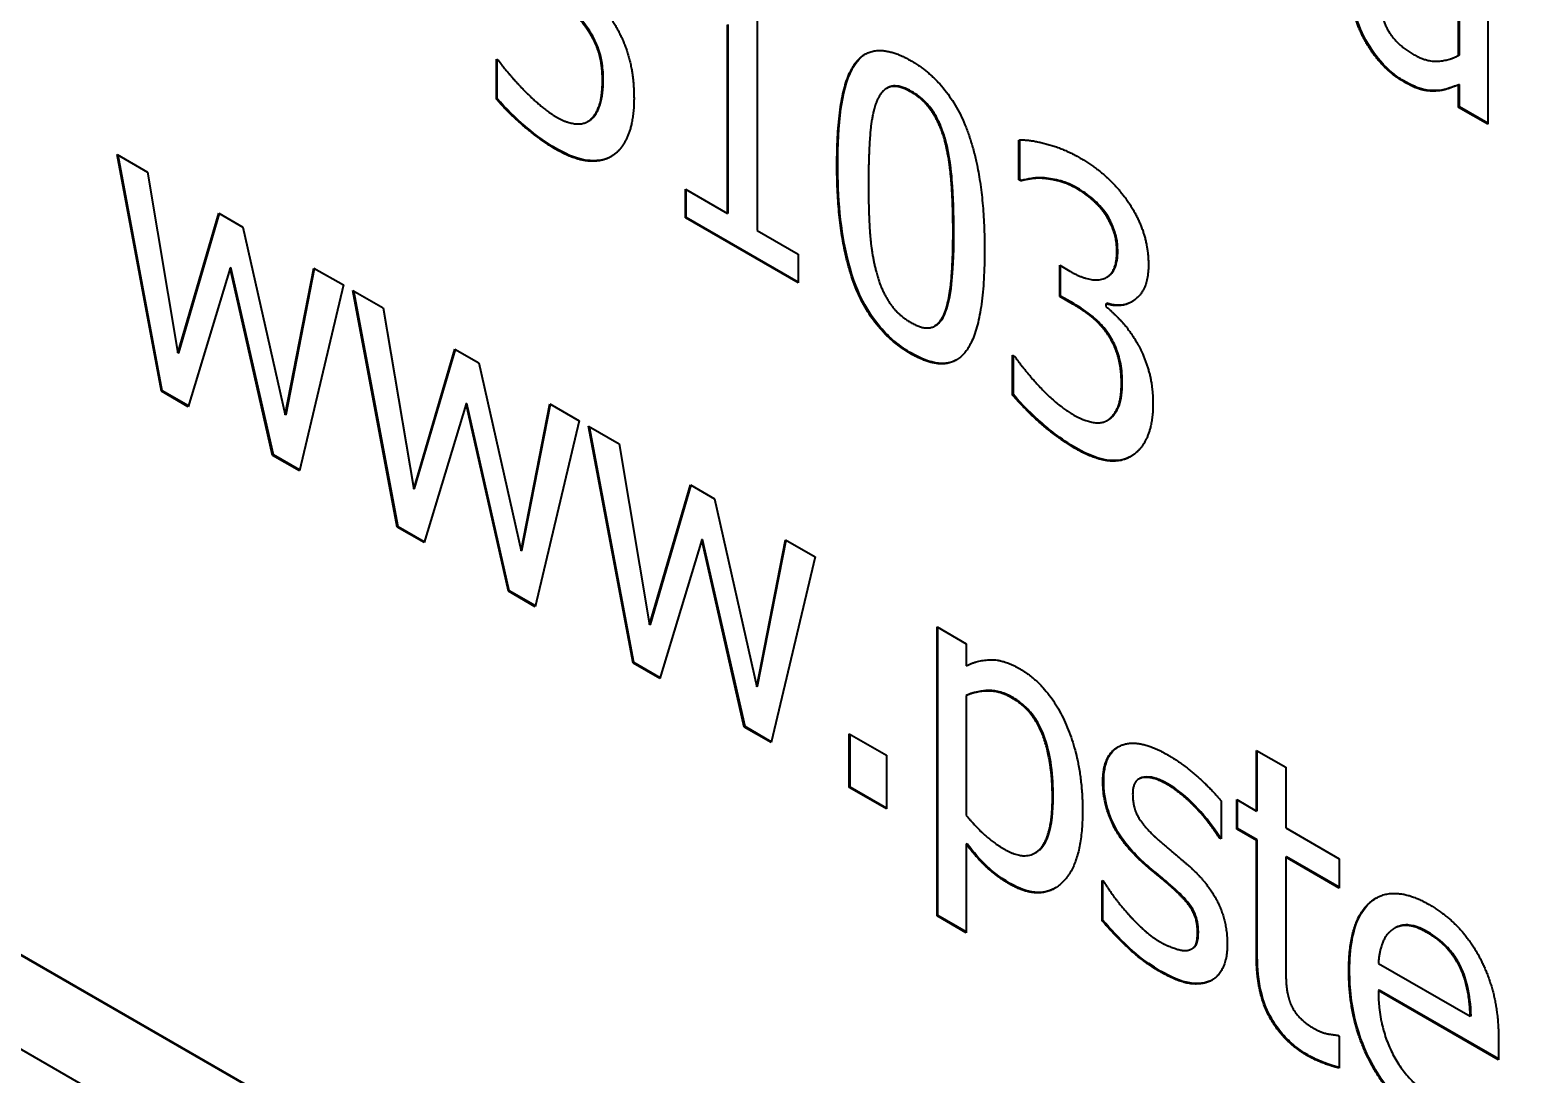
# Model space of a CAD drawing. Header units: millimetres. Extents: x 0 to 4756, y 0 to 3364.
# Drawn here: x 3939.22 to 3945.69, y 2662.2 to 2666.75 of the extents above; entities that cross this region are included whole.
import ezdxf

# ---------------------------------------------------------------- set-up
doc = ezdxf.new("R2010")
doc.units = ezdxf.units.MM
doc.header["$LTSCALE"] = 4
doc.layers.add('가시적인 것(ISO)', color=3, linetype='Continuous', lineweight=40)
doc.layers.add('가시적인 좁은 것(ISO)', color=3, linetype='Continuous', lineweight=35)

msp = doc.modelspace()

# ---------------------------------------------------------------- linework, layer by layer
at = {"layer": '가시적인 것(ISO)'}
for p, q in [((3978.1389, 2640.2868), (3929.2892, 2668.4175)), ((3929.2927, 2668.4195), (3978.1395, 2640.2905)), ((3928.9653, 2668.1952), (3978.4628, 2639.6915)), ((3942.3927, 2666.9835), (3942.3927, 2665.8784)), ((3945.5773, 2666.9711), (3945.5773, 2666.342)), ((3945.4501, 2666.6418), (3945.4501, 2666.8972)), ((3945.4536, 2666.6439), (3945.4536, 2666.8993)), ((3941.6648, 2666.7439), (3941.6612, 2666.7419)), ((3942.2629, 2665.9532), (3942.2629, 2666.775)), ((3942.2664, 2665.9552), (3942.2664, 2666.7771)), ((3941.2555, 2666.4518), (3941.2555, 2666.6257)), ((3941.2555, 2666.6257), (3941.265, 2666.6202)), ((3941.2591, 2666.4538), (3941.2591, 2666.6237)), ((3945.4536, 2666.6439), (3945.4501, 2666.6418)), ((3942.9601, 2666.5002), (3942.9566, 2666.4981)), ((3945.3616, 2666.4891), (3945.3581, 2666.4871)), ((3945.4536, 2666.5147), (3945.4501, 2666.5127)), ((3945.4501, 2666.4153), (3945.4501, 2666.5127)), ((3945.4536, 2666.4173), (3945.4536, 2666.5147)), ((3941.2591, 2666.4538), (3941.2555, 2666.4518)), ((3945.4536, 2666.4173), (3945.4501, 2666.4153)), ((3945.5773, 2666.342), (3945.4501, 2666.4153)), ((3945.5773, 2666.3461), (3945.4536, 2666.4173)), ((3941.6579, 2666.3559), (3941.6544, 2666.3538)), ((3941.6699, 2666.3643), (3941.6664, 2666.3623)), ((3943.5333, 2666.0991), (3943.5333, 2666.273)), ((3943.5368, 2666.1011), (3943.5368, 2666.2733)), ((3939.7952, 2665.1783), (3939.6018, 2666.2099)), ((3939.6018, 2666.2099), (3939.7342, 2666.1337)), ((3939.7987, 2665.1803), (3939.6062, 2666.2074)), ((3939.7342, 2666.1337), (3939.8674, 2665.3444)), ((3943.5368, 2666.1011), (3943.5333, 2666.0991)), ((3943.541, 2666.0946), (3943.5333, 2666.0991)), ((3943.5446, 2666.0967), (3943.5368, 2666.1011)), ((3943.5446, 2666.0967), (3943.541, 2666.0946)), ((3943.6443, 2666.1078), (3943.6407, 2666.1058)), ((3942.0798, 2665.9334), (3942.0798, 2666.0586)), ((3942.0798, 2666.0586), (3942.2629, 2665.9532)), ((3942.0834, 2665.9354), (3942.0834, 2666.0566)), ((3939.8674, 2665.3444), (3940.0462, 2665.954)), ((3939.8709, 2665.3465), (3940.0487, 2665.9526)), ((3940.0462, 2665.954), (3940.151, 2665.8936)), ((3942.2664, 2665.9552), (3942.2629, 2665.9532)), ((3943.9116, 2665.9549), (3943.9081, 2665.9529)), ((3940.151, 2665.8936), (3940.335, 2665.0752)), ((3942.0834, 2665.9354), (3942.0798, 2665.9334)), ((3942.5715, 2665.6503), (3942.0798, 2665.9334)), ((3942.5715, 2665.6543), (3942.0834, 2665.9354)), ((3942.3927, 2665.8784), (3942.5715, 2665.7755)), ((3942.5715, 2665.7755), (3942.5715, 2665.6503)), ((3940.0952, 2665.7151), (3939.9121, 2665.111)), ((3940.0987, 2665.7172), (3940.0952, 2665.7151)), ((3940.28, 2664.8991), (3940.0952, 2665.7151)), ((3940.2835, 2664.9012), (3940.0987, 2665.7172)), ((3940.335, 2665.0752), (3940.4605, 2665.7154)), ((3940.3385, 2665.0772), (3940.4633, 2665.7138)), ((3940.4605, 2665.7154), (3940.5885, 2665.6417)), ((3943.7112, 2665.5912), (3943.7112, 2665.7273)), ((3943.7112, 2665.7273), (3943.7559, 2665.7016)), ((3943.7148, 2665.5932), (3943.7148, 2665.7253)), ((3940.5885, 2665.6417), (3940.3969, 2664.8318)), ((3943.9193, 2665.6767), (3943.9158, 2665.6746)), ((3940.8232, 2664.5863), (3940.6298, 2665.6179)), ((3940.6298, 2665.6179), (3940.7622, 2665.5417)), ((3940.8267, 2664.5884), (3940.6342, 2665.6154)), ((3943.7148, 2665.5932), (3943.7112, 2665.5912)), ((3943.7688, 2665.558), (3943.7112, 2665.5912)), ((3943.7723, 2665.5601), (3943.7148, 2665.5932)), ((3940.7622, 2665.5417), (3940.8954, 2664.7524)), ((3943.2137, 2665.524), (3943.2101, 2665.522)), ((3943.9159, 2665.5619), (3943.9124, 2665.5598)), ((3943.9124, 2665.5598), (3943.9124, 2665.5479)), ((3943.1704, 2665.4649), (3943.1668, 2665.4628)), ((3939.8709, 2665.3465), (3939.8674, 2665.3444)), ((3940.8954, 2664.7524), (3941.0742, 2665.362)), ((3940.8989, 2664.7545), (3941.0767, 2665.3606)), ((3941.0742, 2665.362), (3941.179, 2665.3016)), ((3943.5058, 2665.3358), (3943.5152, 2665.3304)), ((3943.5058, 2665.1619), (3943.5058, 2665.3358)), ((3943.5093, 2665.1639), (3943.5093, 2665.3338)), ((3941.179, 2665.3016), (3941.363, 2664.4832)), ((3939.7987, 2665.1803), (3939.7952, 2665.1783)), ((3939.9121, 2665.111), (3939.7952, 2665.1783)), ((3939.9131, 2665.1145), (3939.7987, 2665.1803)), ((3941.1232, 2665.1231), (3940.9401, 2664.519)), ((3941.1267, 2665.1252), (3941.1232, 2665.1231)), ((3941.308, 2664.3072), (3941.1232, 2665.1231)), ((3941.3115, 2664.3092), (3941.1267, 2665.1252)), ((3941.363, 2664.4832), (3941.4885, 2665.1235)), ((3941.3665, 2664.4852), (3941.4913, 2665.1218)), ((3941.4885, 2665.1235), (3941.6165, 2665.0497)), ((3943.5093, 2665.1639), (3943.5058, 2665.1619)), ((3940.3385, 2665.0772), (3940.335, 2665.0752)), ((3941.6165, 2665.0497), (3941.4249, 2664.2398)), ((3943.9221, 2665.0532), (3943.9186, 2665.0512)), ((3943.9288, 2665.0576), (3943.9252, 2665.0555)), ((3941.8512, 2663.9943), (3941.6578, 2665.0259)), ((3941.6578, 2665.0259), (3941.7902, 2664.9497)), ((3941.8547, 2663.9964), (3941.6622, 2665.0234)), ((3941.7902, 2664.9497), (3941.9234, 2664.1605)), ((3940.2835, 2664.9012), (3940.28, 2664.8991)), ((3940.3969, 2664.8318), (3940.28, 2664.8991)), ((3940.3977, 2664.8354), (3940.2835, 2664.9012)), ((3940.8989, 2664.7545), (3940.8954, 2664.7524)), ((3941.9234, 2664.1605), (3942.1022, 2664.77)), ((3941.9269, 2664.1625), (3942.1047, 2664.7686)), ((3942.1022, 2664.77), (3942.207, 2664.7097)), ((3942.207, 2664.7097), (3942.391, 2663.8912)), ((3940.8267, 2664.5884), (3940.8232, 2664.5863)), ((3940.9401, 2664.519), (3940.8232, 2664.5863)), ((3940.9411, 2664.5225), (3940.8267, 2664.5884)), ((3942.1512, 2664.5312), (3941.9681, 2663.927)), ((3942.1547, 2664.5332), (3942.1512, 2664.5312)), ((3942.336, 2663.7152), (3942.1512, 2664.5312)), ((3942.3395, 2663.7172), (3942.1547, 2664.5332)), ((3942.391, 2663.8912), (3942.5165, 2664.5315)), ((3942.3945, 2663.8932), (3942.5193, 2664.5298)), ((3942.5165, 2664.5315), (3942.6445, 2664.4577)), ((3941.3665, 2664.4852), (3941.363, 2664.4832)), ((3942.6445, 2664.4577), (3942.4529, 2663.6479)), ((3941.3115, 2664.3092), (3941.308, 2664.3072)), ((3941.4249, 2664.2398), (3941.308, 2664.3072)), ((3941.4257, 2664.2434), (3941.3115, 2664.3092)), ((3941.9269, 2664.1625), (3941.9234, 2664.1605)), ((3943.1766, 2664.1513), (3943.3038, 2664.0781)), ((3943.1766, 2662.8922), (3943.1766, 2664.1513)), ((3943.1801, 2662.8943), (3943.1801, 2664.1493)), ((3943.3038, 2664.0781), (3943.3038, 2663.9817)), ((3941.8547, 2663.9964), (3941.8512, 2663.9943)), ((3941.9681, 2663.927), (3941.8512, 2663.9943)), ((3941.9691, 2663.9305), (3941.8547, 2663.9964)), ((3942.3945, 2663.8932), (3942.391, 2663.8912)), ((3943.3073, 2663.8545), (3943.3038, 2663.8525)), ((3943.3038, 2663.8525), (3943.3038, 2663.3298)), ((3942.3395, 2663.7172), (3942.336, 2663.7152)), ((3942.4529, 2663.6479), (3942.336, 2663.7152)), ((3942.4537, 2663.6514), (3942.3395, 2663.7172)), ((3942.7941, 2663.4514), (3942.7941, 2663.6859)), ((3942.7941, 2663.6859), (3942.9557, 2663.5928)), ((3942.7976, 2663.4534), (3942.7976, 2663.6839)), ((3942.9557, 2663.5928), (3942.9557, 2663.3583)), ((3944.569, 2663.3495), (3944.569, 2663.6138)), ((3944.569, 2663.6138), (3944.6962, 2663.5406)), ((3944.5726, 2663.3515), (3944.5726, 2663.6118)), ((3944.6962, 2663.5406), (3944.6962, 2663.2762)), ((3942.7976, 2663.4534), (3942.7941, 2663.4514)), ((3942.9557, 2663.3583), (3942.7941, 2663.4514)), ((3942.9557, 2663.3624), (3942.7976, 2663.4534)), ((3944.0595, 2663.491), (3944.056, 2663.4889)), ((3944.4143, 2663.3939), (3944.4143, 2663.2279)), ((3944.4831, 2663.2708), (3944.4831, 2663.399)), ((3944.4831, 2663.399), (3944.569, 2663.3495)), ((3944.4866, 2663.2728), (3944.4866, 2663.3969)), ((3944.5726, 2663.3515), (3944.569, 2663.3495)), ((3944.4866, 2663.2728), (3944.4831, 2663.2708)), ((3944.569, 2663.2213), (3944.4831, 2663.2708)), ((3944.5726, 2663.2233), (3944.4866, 2663.2728)), ((3944.6962, 2663.2762), (3944.93, 2663.1416)), ((3943.3073, 2663.2066), (3943.3038, 2663.2045)), ((3943.3038, 2663.2045), (3943.3038, 2662.819)), ((3944.411, 2663.2339), (3944.4074, 2663.2319)), ((3944.4143, 2663.2279), (3944.4074, 2663.2319)), ((3944.4143, 2663.232), (3944.411, 2663.2339)), ((3944.5726, 2663.2233), (3944.569, 2663.2213)), ((3944.569, 2662.7115), (3944.569, 2663.2213)), ((3944.5726, 2662.7135), (3944.5726, 2663.2233)), ((3943.6066, 2663.1681), (3943.6031, 2663.1661)), ((3944.6998, 2663.1501), (3944.6962, 2663.148)), ((3944.6962, 2663.148), (3944.6962, 2662.7098)), ((3944.93, 2663.0134), (3944.6962, 2663.148)), ((3944.93, 2663.0175), (3944.6998, 2663.1501)), ((3944.93, 2663.1416), (3944.93, 2663.0134)), ((3943.896, 2662.8725), (3943.896, 2663.0464)), ((3943.896, 2663.0464), (3943.9029, 2663.0424)), ((3943.8996, 2662.8745), (3943.8996, 2663.0443)), ((3944.2038, 2663.0183), (3944.2003, 2663.0162)), ((3943.1801, 2662.8943), (3943.1766, 2662.8922)), ((3943.3038, 2662.819), (3943.1766, 2662.8922)), ((3943.3038, 2662.823), (3943.1801, 2662.8943)), ((3943.8996, 2662.8745), (3943.896, 2662.8725)), ((3945.1734, 2662.84), (3945.1699, 2662.8379)), ((3944.2909, 2662.7514), (3944.2874, 2662.7494)), ((3945.1002, 2662.6858), (3945.5008, 2662.4552)), ((3944.3697, 2662.6097), (3944.3662, 2662.6077)), ((3945.1038, 2662.5696), (3945.1002, 2662.5676)), ((3945.6245, 2662.2656), (3945.1002, 2662.5676)), ((3945.6245, 2662.2697), (3945.1038, 2662.5696)), ((3945.5043, 2662.4572), (3945.5008, 2662.4552)), ((3944.9223, 2662.3729), (3944.93, 2662.3684)), ((3944.93, 2662.3684), (3944.93, 2662.2293)), ((3945.6245, 2662.3501), (3945.6245, 2662.2656))]:
    msp.add_line(p, q, dxfattribs=at)
for points, degree in [([(3945.0426, 2666.7055), (3945.0117, 2666.7611), (3944.9756, 2666.8932), (3944.9756, 2666.9548)], 2), ([(3941.6612, 2666.7419), (3941.632, 2666.7895), (3941.5478, 2666.8639), (3941.4954, 2666.894)], 2), ([(3945.1071, 2666.89), (3945.1071, 2666.8105), (3945.1802, 2666.6879), (3945.2506, 2666.6474)], 2), ([(3941.7515, 2666.8082), (3941.8022, 2666.7332), (3941.8555, 2666.5634), (3941.8555, 2666.4521)], 2), ([(3941.718, 2666.5323), (3941.718, 2666.5979), (3941.6887, 2666.6982), (3941.6612, 2666.7419)], 2), ([(3942.74, 2666.1654), (3942.74, 2666.4973), (3942.8972, 2666.7138), (3943.0623, 2666.6188)], 2), ([(3945.2051, 2666.5305), (3945.1578, 2666.5577), (3945.0744, 2666.6485), (3945.0426, 2666.7055)], 2), ([(3941.265, 2666.6202), (3941.2805, 2666.5974), (3941.3389, 2666.528), (3941.3742, 2666.4918)], 2), ([(3943.0623, 2666.6188), (3943.2282, 2666.5233), (3943.3837, 2666.1157), (3943.3837, 2665.7957)], 2), ([(3945.2506, 2666.6474), (3945.3099, 2666.6132), (3945.4079, 2666.6194), (3945.4501, 2666.6418)], 2), ([(3941.3742, 2666.4918), (3941.4137, 2666.4521), (3941.4799, 2666.3951), (3941.5211, 2666.3714)], 2), ([(3941.6664, 2666.3623), (3941.6913, 2666.3847), (3941.718, 2666.4667), (3941.718, 2666.5323)], 2), ([(3943.0623, 2666.4826), (3943.0055, 2666.5153), (3942.9333, 2666.4923), (3942.9127, 2666.4396)], 2), ([(3943.2101, 2666.2703), (3943.1895, 2666.3448), (3943.119, 2666.45), (3943.0623, 2666.4826)], 2), ([(3945.3581, 2666.4871), (3945.3246, 2666.4845), (3945.2618, 2666.4978), (3945.2051, 2666.5305)], 2), ([(3945.4501, 2666.5127), (3945.4346, 2666.5076), (3945.3821, 2666.4882), (3945.3581, 2666.4871)], 2), ([(3941.5194, 2666.2303), (3941.4472, 2666.2718), (3941.3071, 2666.3913), (3941.2555, 2666.4518)], 2), ([(3941.8555, 2666.4521), (3941.8555, 2666.3637), (3941.8091, 2666.2394), (3941.767, 2666.208)], 2), ([(3942.9127, 2666.4396), (3942.8921, 2666.3888), (3942.8775, 2666.2065), (3942.8775, 2666.0862)], 2), ([(3941.5211, 2666.3714), (3941.5615, 2666.3481), (3941.6389, 2666.3393), (3941.6664, 2666.3623)], 2), ([(3941.6579, 2666.3559), (3941.6621, 2666.3583), (3941.6661, 2666.3611), (3941.6699, 2666.3643)], 3), ([(3941.767, 2666.208), (3941.724, 2666.1771), (3941.5976, 2666.1852), (3941.5194, 2666.2303)], 2), ([(3943.2462, 2665.8749), (3943.2462, 2666.0011), (3943.2299, 2666.1963), (3943.2101, 2666.2703)], 2), ([(3943.5333, 2666.273), (3943.5771, 2666.2766), (3943.7284, 2666.2362), (3943.7963, 2666.1971)], 2), ([(3943.0623, 2665.3418), (3942.8955, 2665.4378), (3942.74, 2665.8424), (3942.74, 2666.1654)], 2), ([(3943.7963, 2666.1971), (3943.8651, 2666.1575), (3943.9665, 2666.0653), (3944.0078, 2666.0058)], 2), ([(3942.8775, 2666.0862), (3942.8775, 2665.957), (3942.8904, 2665.7767), (3942.9119, 2665.6967)], 2), ([(3943.6407, 2666.1058), (3943.6081, 2666.1077), (3943.5599, 2666.0997), (3943.541, 2666.0946)], 2), ([(3943.7851, 2666.0614), (3943.7482, 2666.0827), (3943.676, 2666.1024), (3943.6407, 2666.1058)], 2), ([(3943.9081, 2665.9529), (3943.8823, 2665.9886), (3943.8204, 2666.0411), (3943.7851, 2666.0614)], 2), ([(3943.9605, 2665.7895), (3943.9605, 2665.8362), (3943.9304, 2665.9201), (3943.9081, 2665.9529)], 2), ([(3944.0078, 2666.0058), (3944.0525, 2665.9413), (3944.098, 2665.8027), (3944.098, 2665.7272)], 2), ([(3943.2101, 2665.522), (3943.2299, 2665.5712), (3943.2462, 2665.7487), (3943.2462, 2665.8749)], 2), ([(3943.3837, 2665.7957), (3943.3837, 2665.4657), (3943.2264, 2665.2472), (3943.0623, 2665.3418)], 2), ([(3943.7559, 2665.7016), (3943.847, 2665.6491), (3943.9605, 2665.6891), (3943.9605, 2665.7895)], 2), ([(3942.9119, 2665.6967), (3942.9316, 2665.6217), (3943.0038, 2665.5116), (3943.0623, 2665.4779)], 2), ([(3944.098, 2665.7272), (3944.098, 2665.6258), (3943.9888, 2665.5357), (3943.9124, 2665.5598)], 2), ([(3943.0623, 2665.4779), (3943.1181, 2665.4458), (3943.1903, 2665.4688), (3943.2101, 2665.522)], 2), ([(3943.9201, 2665.4272), (3943.8917, 2665.4684), (3943.8144, 2665.5318), (3943.7688, 2665.558)], 2), ([(3943.9124, 2665.5479), (3943.9442, 2665.5216), (3944.0164, 2665.4443), (3944.0473, 2665.3907)], 2), ([(3943.9803, 2665.2146), (3943.9803, 2665.2812), (3943.9485, 2665.386), (3943.9201, 2665.4272)], 2), ([(3944.0473, 2665.3907), (3944.0782, 2665.3381), (3944.1178, 2665.204), (3944.1178, 2665.1235)], 2), ([(3943.5152, 2665.3304), (3943.5582, 2665.2679), (3943.7009, 2665.1161), (3943.7731, 2665.0746)], 2), ([(3943.9252, 2665.0555), (3943.9519, 2665.0769), (3943.9803, 2665.1481), (3943.9803, 2665.2146)], 2), ([(3943.7808, 2664.928), (3943.7052, 2664.9715), (3943.5565, 2665.1019), (3943.5058, 2665.1619)], 2), ([(3944.1178, 2665.1235), (3944.1178, 2665.041), (3944.0714, 2664.9276), (3944.0284, 2664.8987)], 2), ([(3943.7731, 2665.0746), (3943.8144, 2665.0508), (3943.8969, 2665.0351), (3943.9252, 2665.0555)], 2), ([(3943.9221, 2665.0532), (3943.9244, 2665.0546), (3943.9266, 2665.056), (3943.9288, 2665.0576)], 3), ([(3944.0284, 2664.8987), (3943.9846, 2664.8683), (3943.8599, 2664.8825), (3943.7808, 2664.928)], 2), ([(3943.3038, 2663.9817), (3943.3511, 2664.0071), (3943.4671, 2664.0099), (3943.535, 2663.9708)], 2), ([(3943.535, 2663.9708), (3943.6657, 2663.8955), (3943.8109, 2663.5615), (3943.8109, 2663.3508)], 2), ([(3943.5041, 2663.8415), (3943.4499, 2663.8727), (3943.3494, 2663.872), (3943.3038, 2663.8525)], 2), ([(3943.6794, 2663.4086), (3943.6794, 2663.5666), (3943.5969, 2663.7881), (3943.5041, 2663.8415)], 2), ([(3943.8995, 2663.4767), (3943.8995, 2663.6009), (3944.0533, 2663.6683), (3944.1814, 2663.5946)], 2), ([(3944.1814, 2663.5946), (3944.2441, 2663.5584), (3944.3713, 2663.4474), (3944.4143, 2663.3939)], 2), ([(3944.1788, 2663.4659), (3944.1161, 2663.502), (3944.0292, 2663.4874), (3944.0292, 2663.4228)], 2), ([(3944.0645, 2663.1322), (3943.9777, 2663.213), (3943.8995, 2663.3853), (3943.8995, 2663.4767)], 2), ([(3944.4074, 2663.2319), (3944.3593, 2663.3073), (3944.239, 2663.4312), (3944.1788, 2663.4659)], 2), ([(3943.4706, 2663.1831), (3943.5694, 2663.1261), (3943.6794, 2663.2397), (3943.6794, 2663.4086)], 2), ([(3944.0292, 2663.4228), (3944.0292, 2663.3642), (3944.0808, 2663.2778), (3944.1375, 2663.2273)], 2), ([(3943.3038, 2663.3298), (3943.3537, 2663.2722), (3943.425, 2663.2093), (3943.4706, 2663.1831)], 2), ([(3943.8109, 2663.3508), (3943.8109, 2663.1202), (3943.6304, 2662.9519), (3943.492, 2663.0316)], 2), ([(3943.492, 2663.0316), (3943.4362, 2663.0637), (3943.3494, 2663.1455), (3943.3038, 2663.2045)], 2), ([(3944.1375, 2663.2273), (3944.1659, 2663.202), (3944.2355, 2663.144), (3944.2734, 2663.1113)], 2), ([(3944.2003, 2663.0162), (3944.1762, 2663.038), (3944.0971, 2663.1025), (3944.0645, 2663.1322)], 2), ([(3944.2734, 2663.1113), (3944.3576, 2663.037), (3944.4418, 2662.8702), (3944.4418, 2662.7678)], 2), ([(3943.9029, 2663.0424), (3943.9192, 2663.0171), (3943.9631, 2662.9541), (3943.9992, 2662.9124)], 2), ([(3944.312, 2662.8217), (3944.312, 2662.8774), (3944.263, 2662.9612), (3944.2003, 2663.0162)], 2), ([(3944.9713, 2662.6527), (3944.9713, 2662.8773), (3945.1647, 2663.0323), (3945.3211, 2662.9422)], 2), ([(3943.9992, 2662.9124), (3944.0318, 2662.8747), (3944.1092, 2662.8024), (3944.1513, 2662.7781)], 2), ([(3945.3211, 2662.9422), (3945.3916, 2662.9016), (3945.4999, 2662.7896), (3945.5403, 2662.7136)], 2), ([(3944.147, 2662.6504), (3944.0714, 2662.694), (3943.939, 2662.8199), (3943.896, 2662.8725)], 2), ([(3945.3134, 2662.8195), (3945.2627, 2662.8487), (3945.1913, 2662.853), (3945.163, 2662.8335)], 2), ([(3944.2673, 2662.7421), (3944.2914, 2662.7471), (3944.312, 2662.778), (3944.312, 2662.8217)], 2), ([(3945.163, 2662.8335), (3945.1337, 2662.8136), (3945.1045, 2662.742), (3945.1002, 2662.6858)], 2), ([(3945.4578, 2662.6648), (3945.4354, 2662.7124), (3945.365, 2662.7898), (3945.3134, 2662.8195)], 2), ([(3944.1513, 2662.7781), (3944.1814, 2662.7608), (3944.251, 2662.7386), (3944.2673, 2662.7421)], 2), ([(3944.4418, 2662.7678), (3944.4418, 2662.7082), (3944.4031, 2662.6251), (3944.3662, 2662.6077)], 2), ([(3944.7891, 2662.2846), (3944.6851, 2662.3445), (3944.569, 2662.5555), (3944.569, 2662.7115)], 2), ([(3944.6962, 2662.7098), (3944.6962, 2662.6402), (3944.7005, 2662.5612), (3944.7134, 2662.521)], 2), ([(3945.5008, 2662.4552), (3945.499, 2662.5188), (3945.4776, 2662.6226), (3945.4578, 2662.6648)], 2), ([(3945.5403, 2662.7136), (3945.5816, 2662.6372), (3945.6245, 2662.4604), (3945.6245, 2662.3501)], 2), ([(3944.3662, 2662.6077), (3944.3258, 2662.5902), (3944.2235, 2662.6064), (3944.147, 2662.6504)], 2), ([(3944.376, 2662.6129), (3944.3739, 2662.6118), (3944.3718, 2662.6107), (3944.3697, 2662.6097)], 3), ([(3945.3512, 2661.958), (3945.1707, 2662.0619), (3944.9713, 2662.4242), (3944.9713, 2662.6527)], 2), ([(3945.1002, 2662.5676), (3945.1002, 2662.4076), (3945.2326, 2662.1614), (3945.3503, 2662.0936)], 2), ([(3944.7134, 2662.521), (3944.7255, 2662.4852), (3944.777, 2662.4267), (3944.8209, 2662.4015)], 2), ([(3944.8209, 2662.4015), (3944.8518, 2662.3837), (3944.9094, 2662.3734), (3944.9223, 2662.3729)], 2), ([(3944.93, 2662.2293), (3944.8939, 2662.2382), (3944.8209, 2662.2663), (3944.7891, 2662.2846)], 2)]:
    msp.add_open_spline(points, degree=degree, dxfattribs=at)
for points, knots in [([(3945.0462, 2666.7076), (3945.0216, 2666.7518), (3945.0066, 2666.7947), (3944.9849, 2666.874), (3944.9791, 2666.9165), (3944.9791, 2666.9569)], [-0.05239997, -0.05239997, -0.05239997, -0.05239997, -0.0296009, -0.0296009, 0, 0, 0, 0]), ([(3941.6648, 2666.7439), (3941.6549, 2666.76), (3941.6441, 2666.7749), (3941.6154, 2666.8091), (3941.6003, 2666.8227), (3941.5628, 2666.8557), (3941.5305, 2666.8779), (3941.4989, 2666.8961)], [-0.0370555, -0.0370555, -0.0370555, -0.0370555, -0.03287275, -0.03287275, -0.02685488, -0.02685488, 0, 0, 0, 0]), ([(3941.7215, 2666.5344), (3941.7215, 2666.5573), (3941.7202, 2666.5821), (3941.7136, 2666.6248), (3941.7092, 2666.6451), (3941.6919, 2666.6948), (3941.6799, 2666.7199), (3941.6648, 2666.7439)], [-0.05405512, -0.05405512, -0.05405512, -0.05405512, -0.03261297, -0.03261297, -0.01706878, -0.01706878, 0, 0, 0, 0]), ([(3945.2086, 2666.5325), (3945.1932, 2666.5414), (3945.1779, 2666.5519), (3945.1433, 2666.5801), (3945.1286, 2666.5954), (3945.0917, 2666.6356), (3945.0672, 2666.6698), (3945.0462, 2666.7076)], [-0.04072356, -0.04072356, -0.04072356, -0.04072356, -0.0342612, -0.0342612, -0.02596549, -0.02596549, 0, 0, 0, 0]), ([(3942.7435, 2666.1674), (3942.7435, 2666.2493), (3942.7471, 2666.3338), (3942.7664, 2666.4712), (3942.7811, 2666.5346), (3942.8184, 2666.6048), (3942.8367, 2666.631), (3942.8649, 2666.6479)], [-0.2537224, -0.2537224, -0.2537224, -0.2537224, -0.1682701, -0.1682701, -0.0972012, -0.0972012, -0.0630639, -0.0630639, -0.0630639, -0.0630639]), ([(3941.6699, 2666.3643), (3941.6915, 2666.3837), (3941.7025, 2666.4103), (3941.7181, 2666.4584), (3941.7215, 2666.4963), (3941.7215, 2666.5344)], [-0.04388084, -0.04388084, -0.04388084, -0.04388084, -0.02795964, -0.02795964, 0, 0, 0, 0]), ([(3943.0658, 2666.4847), (3943.0529, 2666.4921), (3943.04, 2666.4983), (3943.0159, 2666.5064), (3943.0048, 2666.5087), (3942.9856, 2666.509), (3942.9732, 2666.5077), (3942.9601, 2666.5002)], [-0.08378199, -0.08378199, -0.08378199, -0.08378199, -0.06139139, -0.06139139, -0.04110778, -0.04110778, -0.02417273, -0.02417273, -0.02417273, -0.02417273]), ([(3943.2137, 2666.2723), (3943.2082, 2666.2919), (3943.2016, 2666.3118), (3943.1864, 2666.3489), (3943.1781, 2666.3661), (3943.155, 2666.4053), (3943.1415, 2666.4225), (3943.1081, 2666.457), (3943.0868, 2666.4726), (3943.0658, 2666.4847)], [-0.04998703, -0.04998703, -0.04998703, -0.04998703, -0.03966355, -0.03966355, -0.03045864, -0.03045864, -0.01784843, -0.01784843, 0, 0, 0, 0]), ([(3945.3616, 2666.4891), (3945.341, 2666.4876), (3945.3193, 2666.4884), (3945.2743, 2666.498), (3945.2436, 2666.5124), (3945.2086, 2666.5325)], [-0.05957308, -0.05957308, -0.05957308, -0.05957308, -0.02969813, -0.02969813, 0, 0, 0, 0]), ([(3945.4536, 2666.5147), (3945.4395, 2666.5101), (3945.4257, 2666.5051), (3945.3964, 2666.4942), (3945.3793, 2666.4899), (3945.3616, 2666.4891)], [-0.0322068, -0.0322068, -0.0322068, -0.0322068, -0.0170631, -0.0170631, 0, 0, 0, 0]), ([(3941.523, 2666.2323), (3941.4565, 2666.2706), (3941.4063, 2666.3118), (3941.3392, 2666.369), (3941.2971, 2666.4093), (3941.2591, 2666.4538)], [-0.05861252, -0.05861252, -0.05861252, -0.05861252, -0.03626951, -0.03626951, 0, 0, 0, 0]), ([(3941.757, 2666.2014), (3941.7455, 2666.195), (3941.7331, 2666.1903), (3941.6955, 2666.1815), (3941.6729, 2666.1823), (3941.6152, 2666.1878), (3941.5695, 2666.2055), (3941.523, 2666.2323)], [-0.0604816, -0.0604816, -0.0604816, -0.0604816, -0.05307498, -0.05307498, -0.03947407, -0.03947407, 0, 0, 0, 0]), ([(3943.2498, 2665.8769), (3943.2498, 2665.9479), (3943.2478, 2666.0263), (3943.2387, 2666.1348), (3943.2321, 2666.2034), (3943.2137, 2666.2723)], [-0.1453669, -0.1453669, -0.1453669, -0.1453669, -0.0456066, -0.0456066, 0, 0, 0, 0]), ([(3943.0658, 2665.3438), (3943.0412, 2665.358), (3943.0166, 2665.3747), (3942.9706, 2665.4129), (3942.9493, 2665.4336), (3942.8997, 2665.4914), (3942.8744, 2665.5295), (3942.8355, 2665.605), (3942.8105, 2665.6602), (3942.7543, 2665.879), (3942.7435, 2666.028), (3942.7435, 2666.1674)], [-0.3574821, -0.3574821, -0.3574821, -0.3574821, -0.2990686, -0.2990686, -0.2453836, -0.2453836, -0.1667227, -0.1667227, -0.1023246, -0.1023246, 0, 0, 0, 0]), ([(3943.6443, 2666.1078), (3943.6121, 2666.1097), (3943.594, 2666.1068), (3943.5732, 2666.1033), (3943.5584, 2666.1004), (3943.5446, 2666.0967)], [-0.02108501, -0.02108501, -0.02108501, -0.02108501, -0.01452286, -0.01452286, 0, 0, 0, 0]), ([(3943.7887, 2666.0634), (3943.7531, 2666.0839), (3943.7267, 2666.0916), (3943.6913, 2666.1012), (3943.6675, 2666.1056), (3943.6443, 2666.1078)], [-0.03103479, -0.03103479, -0.03103479, -0.03103479, -0.02134227, -0.02134227, 0, 0, 0, 0]), ([(3943.9116, 2665.9549), (3943.8872, 2665.9886), (3943.8651, 2666.0082), (3943.8332, 2666.0353), (3943.8109, 2666.0506), (3943.7887, 2666.0634)], [-0.02782653, -0.02782653, -0.02782653, -0.02782653, -0.01889632, -0.01889632, 0, 0, 0, 0]), ([(3943.964, 2665.7915), (3943.964, 2665.8087), (3943.9625, 2665.8269), (3943.9566, 2665.8556), (3943.9525, 2665.8726), (3943.9344, 2665.9167), (3943.9242, 2665.9365), (3943.9116, 2665.9549)], [-0.0586607, -0.0586607, -0.0586607, -0.0586607, -0.0290764, -0.0290764, -0.01347233, -0.01347233, 0, 0, 0, 0]), ([(3943.2137, 2665.524), (3943.2291, 2665.5626), (3943.2372, 2665.6143), (3943.2446, 2665.6943), (3943.2498, 2665.7595), (3943.2498, 2665.8769)], [-0.213325, -0.213325, -0.213325, -0.213325, -0.0861501, -0.0861501, 0, 0, 0, 0]), ([(3943.9193, 2665.6767), (3943.9197, 2665.6769), (3943.92, 2665.6771), (3943.9339, 2665.6854), (3943.9441, 2665.6979), (3943.9605, 2665.7358), (3943.964, 2665.7627), (3943.964, 2665.7915)], [-0.03790118, -0.03790118, -0.03790118, -0.03790118, -0.03745865, -0.03745865, -0.02113177, -0.02113177, 0, 0, 0, 0]), ([(3944.0264, 2665.5686), (3944.0175, 2665.5637), (3944.0078, 2665.5598), (3943.9726, 2665.5509), (3943.9455, 2665.5525), (3943.9159, 2665.5619)], [-0.03670934, -0.03670934, -0.03670934, -0.03670934, -0.02574419, -0.02574419, 0, 0, 0, 0]), ([(3943.1704, 2665.4649), (3943.1728, 2665.4663), (3943.1753, 2665.4679), (3943.1939, 2665.4822), (3943.2054, 2665.5018), (3943.2137, 2665.524)], [-0.02420754, -0.02420754, -0.02420754, -0.02420754, -0.02098571, -0.02098571, 0, 0, 0, 0]), ([(3943.9236, 2665.4292), (3943.914, 2665.4431), (3943.9037, 2665.4561), (3943.8766, 2665.4855), (3943.8626, 2665.4972), (3943.829, 2665.5247), (3943.8005, 2665.5438), (3943.7723, 2665.5601)], [-0.03274112, -0.03274112, -0.03274112, -0.03274112, -0.02914895, -0.02914895, -0.02391107, -0.02391107, 0, 0, 0, 0]), ([(3943.9838, 2665.2167), (3943.9838, 2665.2423), (3943.982, 2665.2701), (3943.9716, 2665.3275), (3943.9639, 2665.3496), (3943.9479, 2665.3891), (3943.937, 2665.4098), (3943.9236, 2665.4292)], [-0.03715444, -0.03715444, -0.03715444, -0.03715444, -0.02600354, -0.02600354, -0.01425393, -0.01425393, 0, 0, 0, 0]), ([(3943.2616, 2665.3153), (3943.2386, 2665.3026), (3943.2122, 2665.2977), (3943.1454, 2665.3048), (3943.1057, 2665.3208), (3943.0658, 2665.3438)], [-0.06119557, -0.06119557, -0.06119557, -0.06119557, -0.03386925, -0.03386925, 0, 0, 0, 0]), ([(3943.9288, 2665.0576), (3943.9461, 2665.0714), (3943.9602, 2665.0909), (3943.9802, 2665.141), (3943.9838, 2665.1777), (3943.9838, 2665.2167)], [-0.05419994, -0.05419994, -0.05419994, -0.05419994, -0.02860353, -0.02860353, 0, 0, 0, 0]), ([(3943.7844, 2664.93), (3943.7128, 2664.9713), (3943.6588, 2665.0174), (3943.5923, 2665.0756), (3943.5479, 2665.1183), (3943.5093, 2665.1639)], [-0.05838601, -0.05838601, -0.05838601, -0.05838601, -0.03694874, -0.03694874, 0, 0, 0, 0]), ([(3944.0205, 2664.8937), (3944.0091, 2664.8873), (3943.9967, 2664.8826), (3943.9634, 2664.8753), (3943.9435, 2664.8754), (3943.8809, 2664.8825), (3943.8327, 2664.9022), (3943.7844, 2664.93)], [-0.06784156, -0.06784156, -0.06784156, -0.06784156, -0.05716317, -0.05716317, -0.04099243, -0.04099243, 0, 0, 0, 0]), ([(3943.5076, 2663.8435), (3943.4896, 2663.8539), (3943.4719, 2663.8617), (3943.4366, 2663.8721), (3943.4195, 2663.8745), (3943.3895, 2663.8743), (3943.3526, 2663.8739), (3943.3073, 2663.8545)], [-0.1715276, -0.1715276, -0.1715276, -0.1715276, -0.1117562, -0.1117562, -0.0508267, -0.0508267, 0, 0, 0, 0]), ([(3943.683, 2663.4106), (3943.683, 2663.4544), (3943.6806, 2663.5012), (3943.6686, 2663.5858), (3943.6602, 2663.6257), (3943.6389, 2663.6882), (3943.6291, 2663.7119), (3943.6028, 2663.757), (3943.5884, 2663.7762), (3943.5517, 2663.8145), (3943.5297, 2663.8308), (3943.5076, 2663.8435)], [-0.1123021, -0.1123021, -0.1123021, -0.1123021, -0.0777525, -0.0777525, -0.0500389, -0.0500389, -0.0335925, -0.0335925, -0.0187046, -0.0187046, 0, 0, 0, 0]), ([(3943.903, 2663.4787), (3943.903, 2663.498), (3943.9044, 2663.5165), (3943.9105, 2663.5499), (3943.915, 2663.5647), (3943.9319, 2663.6012), (3943.9473, 2663.6182), (3943.9666, 2663.6298)], [-0.17395427, -0.17395427, -0.17395427, -0.17395427, -0.14718709, -0.14718709, -0.1219137, -0.1219137, -0.07766288, -0.07766288, -0.07766288, -0.07766288]), ([(3944.1823, 2663.4679), (3944.1657, 2663.4775), (3944.1489, 2663.4854), (3944.1177, 2663.4956), (3944.1034, 2663.4982), (3944.0724, 2663.4977), (3944.063, 2663.4929), (3944.0595, 2663.491)], [-0.03200283, -0.03200283, -0.03200283, -0.03200283, -0.028789771, -0.028789771, -0.025858734, -0.025858734, -0.022096769, -0.022096769, -0.022096769, -0.022096769]), ([(3944.068, 2663.1342), (3944.0468, 2663.154), (3944.0258, 2663.1757), (3943.9895, 2663.2202), (3943.9737, 2663.2425), (3943.9404, 2663.3005), (3943.9281, 2663.3327), (3943.9078, 2663.402), (3943.903, 2663.4416), (3943.903, 2663.4787)], [-0.07300655, -0.07300655, -0.07300655, -0.07300655, -0.0583934, -0.0583934, -0.04559979, -0.04559979, -0.02726481, -0.02726481, 0, 0, 0, 0]), ([(3944.411, 2663.2339), (3944.3722, 2663.2946), (3944.3335, 2663.3397), (3944.2633, 2663.4117), (3944.2235, 2663.4442), (3944.1823, 2663.4679)], [-0.06393371, -0.06393371, -0.06393371, -0.06393371, -0.03491759, -0.03491759, 0, 0, 0, 0]), ([(3943.6066, 2663.1681), (3943.6098, 2663.17), (3943.6129, 2663.172), (3943.6387, 2663.1914), (3943.6521, 2663.2172), (3943.6777, 2663.2887), (3943.683, 2663.3504), (3943.683, 2663.4106)], [-0.06959296, -0.06959296, -0.06959296, -0.06959296, -0.06668763, -0.06668763, -0.04422001, -0.04422001, 0, 0, 0, 0]), ([(3943.4956, 2663.0336), (3943.444, 2663.0633), (3943.412, 2663.0919), (3943.365, 2663.1361), (3943.3352, 2663.1705), (3943.3073, 2663.2066)], [-0.04174994, -0.04174994, -0.04174994, -0.04174994, -0.02781373, -0.02781373, 0, 0, 0, 0]), ([(3944.2038, 2663.0183), (3944.1788, 2663.0409), (3944.1479, 2663.0661), (3944.1162, 2663.0919), (3944.0916, 2663.1128), (3944.068, 2663.1342)], [-0.02746583, -0.02746583, -0.02746583, -0.02746583, -0.02084657, -0.02084657, 0, 0, 0, 0]), ([(3943.6907, 2663.0134), (3943.6899, 2663.0129), (3943.689, 2663.0125), (3943.6631, 2662.9986), (3943.6348, 2662.9926), (3943.5686, 2662.9988), (3943.5326, 2663.0123), (3943.4956, 2663.0336)], [-0.06186587, -0.06186587, -0.06186587, -0.06186587, -0.06087064, -0.06087064, -0.03143348, -0.03143348, 0, 0, 0, 0]), ([(3944.3156, 2662.8237), (3944.3156, 2662.8371), (3944.3145, 2662.8514), (3944.3092, 2662.8786), (3944.3054, 2662.8914), (3944.295, 2662.915), (3944.2883, 2662.9272), (3944.2583, 2662.9674), (3944.2323, 2662.9933), (3944.2038, 2663.0183)], [-0.07804102, -0.07804102, -0.07804102, -0.07804102, -0.05755575, -0.05755575, -0.0399582, -0.0399582, -0.02494148, -0.02494148, 0, 0, 0, 0]), ([(3944.9748, 2662.6548), (3944.9748, 2662.7012), (3944.9779, 2662.7463), (3944.9922, 2662.8246), (3945.0025, 2662.8586), (3945.0395, 2662.9319), (3945.0671, 2662.9563), (3945.0913, 2662.9706)], [-0.14210217, -0.14210217, -0.14210217, -0.14210217, -0.1209944, -0.1209944, -0.10207716, -0.10207716, -0.07378621, -0.07378621, -0.07378621, -0.07378621]), ([(3944.1505, 2662.6524), (3944.0768, 2662.6949), (3944.0278, 2662.7408), (3943.9725, 2662.7934), (3943.9329, 2662.8337), (3943.8996, 2662.8745)], [-0.04947373, -0.04947373, -0.04947373, -0.04947373, -0.03241669, -0.03241669, 0, 0, 0, 0]), ([(3945.3169, 2662.8215), (3945.3008, 2662.8308), (3945.2844, 2662.8388), (3945.249, 2662.8514), (3945.2359, 2662.8527), (3945.2076, 2662.8538), (3945.1894, 2662.8492), (3945.1734, 2662.84)], [-0.03522729, -0.03522729, -0.03522729, -0.03522729, -0.02935181, -0.02935181, -0.02212217, -0.02212217, -0.00284568, -0.00284568, -0.00284568, -0.00284568]), ([(3944.2909, 2662.7514), (3944.2927, 2662.7524), (3944.2944, 2662.7536), (3944.3044, 2662.7612), (3944.3077, 2662.7685), (3944.3139, 2662.7852), (3944.3156, 2662.8033), (3944.3156, 2662.8237)], [-0.02138625, -0.02138625, -0.02138625, -0.02138625, -0.02034038, -0.02034038, -0.01500889, -0.01500889, 0, 0, 0, 0]), ([(3945.4613, 2662.6668), (3945.4534, 2662.6836), (3945.4443, 2662.6997), (3945.421, 2662.7338), (3945.4084, 2662.7483), (3945.3734, 2662.785), (3945.3445, 2662.8056), (3945.3169, 2662.8215)], [-0.03904079, -0.03904079, -0.03904079, -0.03904079, -0.03201187, -0.03201187, -0.02341156, -0.02341156, 0, 0, 0, 0]), ([(3944.7926, 2662.2867), (3944.7711, 2662.299), (3944.7496, 2662.3138), (3944.7098, 2662.3474), (3944.6917, 2662.3655), (3944.6515, 2662.4148), (3944.6364, 2662.441), (3944.6104, 2662.4901), (3944.5985, 2662.5236), (3944.5768, 2662.6105), (3944.5726, 2662.665), (3944.5726, 2662.7135)], [-0.08646424, -0.08646424, -0.08646424, -0.08646424, -0.07725742, -0.07725742, -0.06895016, -0.06895016, -0.05748266, -0.05748266, -0.03563258, -0.03563258, 0, 0, 0, 0]), ([(3945.3547, 2661.96), (3945.3231, 2661.9782), (3945.2913, 2661.9993), (3945.2321, 2662.0464), (3945.2046, 2662.0716), (3945.1399, 2662.142), (3945.106, 2662.1888), (3945.0543, 2662.2812), (3945.0272, 2662.338), (3944.983, 2662.4965), (3944.9748, 2662.5791), (3944.9748, 2662.6548)], [-0.25738, -0.25738, -0.25738, -0.25738, -0.2101741, -0.2101741, -0.167381, -0.167381, -0.1045278, -0.1045278, -0.0555574, -0.0555574, 0, 0, 0, 0]), ([(3945.5043, 2662.4572), (3945.503, 2662.504), (3945.4982, 2662.5468), (3945.4825, 2662.613), (3945.4737, 2662.6403), (3945.4613, 2662.6668)], [-0.04407769, -0.04407769, -0.04407769, -0.04407769, -0.01765231, -0.01765231, 0, 0, 0, 0]), ([(3944.3697, 2662.6097), (3944.332, 2662.5934), (3944.2964, 2662.5974), (3944.2403, 2662.6063), (3944.1956, 2662.6265), (3944.1505, 2662.6524)], [-0.05651006, -0.05651006, -0.05651006, -0.05651006, -0.03820024, -0.03820024, 0, 0, 0, 0]), ([(3944.93, 2662.2322), (3944.8996, 2662.2399), (3944.8756, 2662.2486), (3944.8385, 2662.2629), (3944.8154, 2662.2736), (3944.7926, 2662.2867)], [-0.031941, -0.031941, -0.031941, -0.031941, -0.01932845, -0.01932845, 0, 0, 0, 0])]:
    msp.add_open_spline(points, degree=3, knots=knots, dxfattribs=at)
at = {"layer": '가시적인 좁은 것(ISO)'}
for p, q in [((3945.0462, 2666.7076), (3945.0426, 2666.7055)), ((3941.7215, 2666.5344), (3941.718, 2666.5323)), ((3943.0658, 2666.4847), (3943.0623, 2666.4826)), ((3945.2086, 2666.5325), (3945.2051, 2666.5305)), ((3941.523, 2666.2323), (3941.5194, 2666.2303)), ((3943.2137, 2666.2723), (3943.2101, 2666.2703)), ((3942.7435, 2666.1674), (3942.74, 2666.1654)), ((3943.7887, 2666.0634), (3943.7851, 2666.0614)), ((3943.2498, 2665.8769), (3943.2462, 2665.8749)), ((3943.964, 2665.7915), (3943.9605, 2665.7895)), ((3943.7723, 2665.5601), (3943.7688, 2665.558)), ((3943.9236, 2665.4292), (3943.9201, 2665.4272)), ((3943.0658, 2665.3438), (3943.0623, 2665.3418)), ((3943.9838, 2665.2167), (3943.9803, 2665.2146)), ((3943.7844, 2664.93), (3943.7808, 2664.928)), ((3943.5076, 2663.8435), (3943.5041, 2663.8415)), ((3943.903, 2663.4787), (3943.8995, 2663.4767)), ((3944.1823, 2663.4679), (3944.1788, 2663.4659)), ((3943.683, 2663.4106), (3943.6794, 2663.4086)), ((3944.068, 2663.1342), (3944.0645, 2663.1322)), ((3943.4956, 2663.0336), (3943.492, 2663.0316)), ((3944.3156, 2662.8237), (3944.312, 2662.8217)), ((3945.3169, 2662.8215), (3945.3134, 2662.8195)), ((3944.5726, 2662.7135), (3944.569, 2662.7115)), ((3944.9748, 2662.6548), (3944.9713, 2662.6527)), ((3945.4613, 2662.6668), (3945.4578, 2662.6648)), ((3944.1505, 2662.6524), (3944.147, 2662.6504)), ((3944.7926, 2662.2867), (3944.7891, 2662.2846))]:
    msp.add_line(p, q, dxfattribs=at)

doc.saveas('drawing.dxf')
